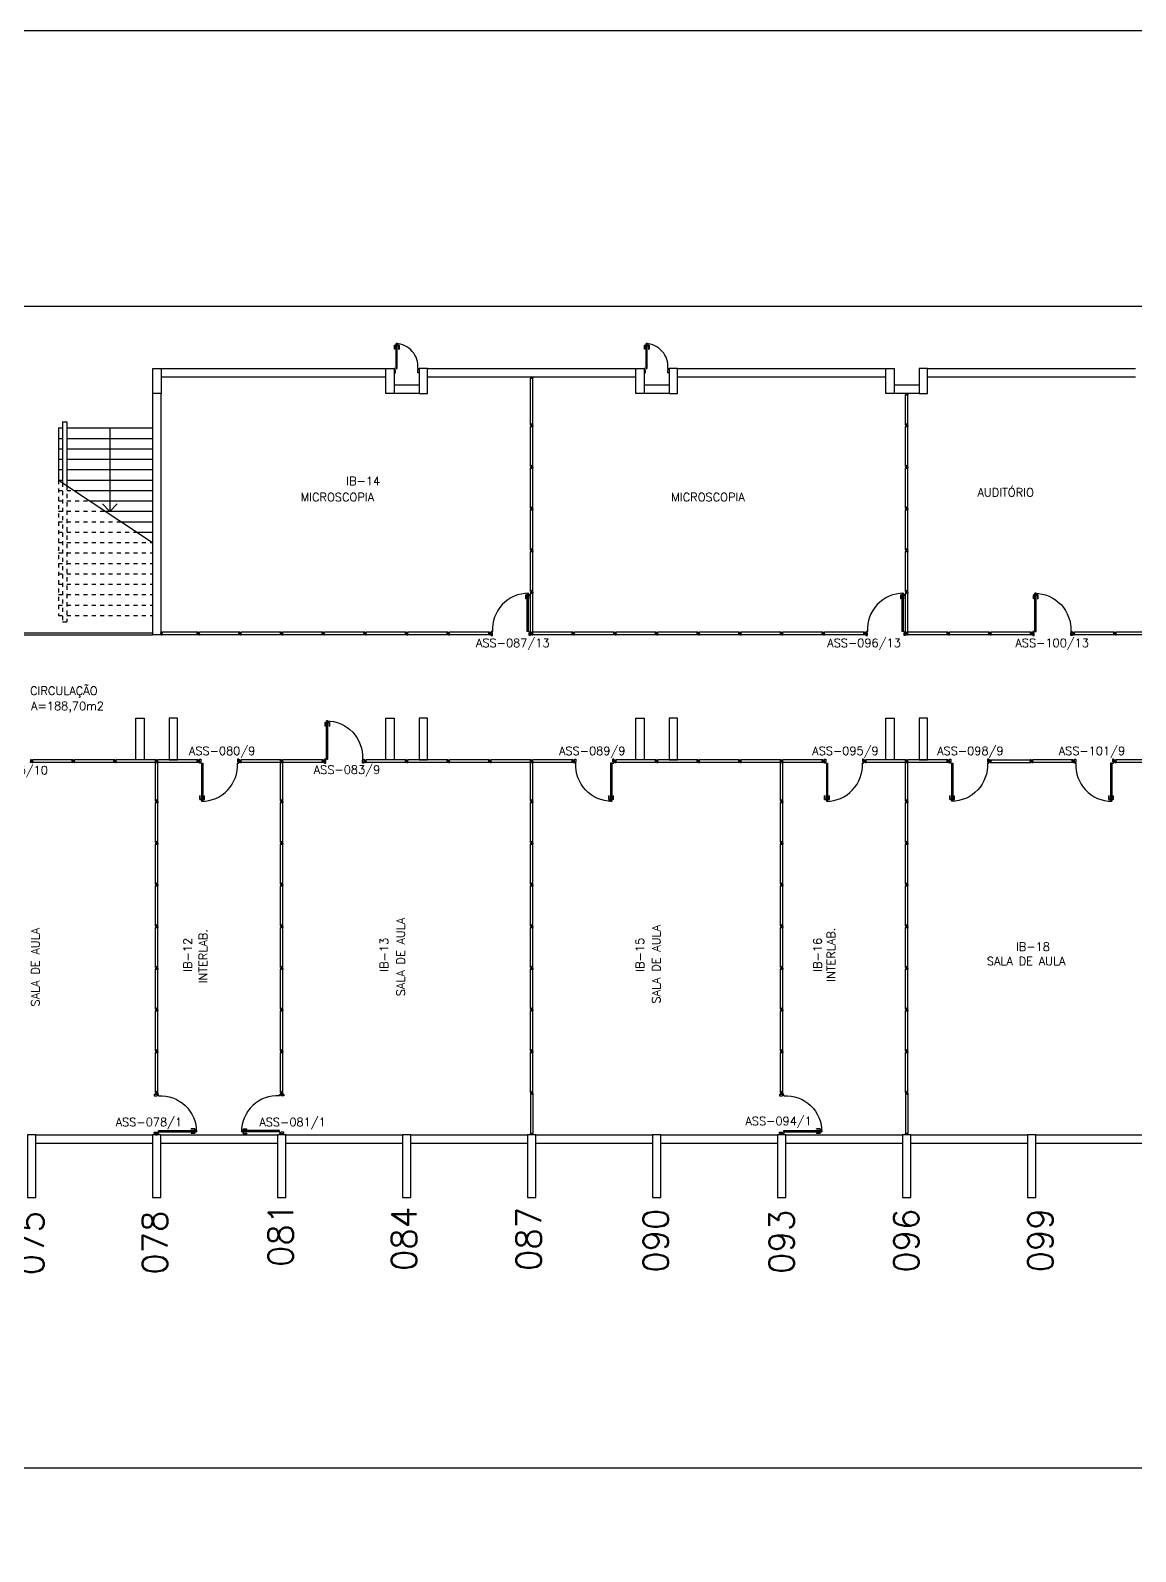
# Model space of a CAD drawing. Extents: x -248 to -11, y 347 to 447.
# Drawn here: x -159.2 to -132.67, y 351.06 to 387.57 of the extents above; entities that cross this region are included whole.
import ezdxf
from ezdxf.enums import TextEntityAlignment as Align

# ---------------------------------------------------------------- set-up
doc = ezdxf.new("R2010")
doc.units = 0
doc.header["$LTSCALE"] = 0.02
doc.header["$MEASUREMENT"] = 0
doc.header["$PDMODE"] = 99
doc.linetypes.add('HIDDEN2', pattern=[0.1875, 0.125, -0.0625])
doc.layers.get('0').update_dxf_attribs({"linetype": 'CONTINUOUS'})
doc.layers.get('DEFPOINTS').update_dxf_attribs({"linetype": 'CONTINUOUS'})
for name, color, linetype in [('ALV', 2, 'CONTINUOUS'), ('AREA', 2, 'CONTINUOUS'), ('DIV', 2, 'CONTINUOUS'), ('EQUIP', 1, 'CONTINUOUS'), ('ESC', 1, 'CONTINUOUS'), ('ESTR', 3, 'CONTINUOUS'), ('NOPILAR1', 2, 'CONTINUOUS'), ('PISO', 1, 'CONTINUOUS'), ('TEXTO', 2, 'CONTINUOUS'), ('TEXTO-CENTRO-CUSTO', 2, 'CONTINUOUS'), ('TEXTO-ENDEREÇO', 2, 'CONTINUOUS')]:
    doc.layers.add(name, color=color, linetype=linetype)
doc.styles.add('1', font='romans.shx', dxfattribs={"height": 1.1})
doc.styles.add('NOPILAR', font='simplex.shx', dxfattribs={"height": 0.6})
doc.styles.add('UNB-100', font='simplex.shx', dxfattribs={"height": 0.2})
doc.styles.add('UNB-100-1', font='simplex.shx', dxfattribs={"height": 0.2})
doc.dimstyles.new('1-600', dxfattribs={"dimtxt": 1.1, "dimasz": 2.5, "dimexe": 2, "dimexo": 4, "dimgap": 0.2, "dimtad": 1, "dimdec": 0, "dimzin": 4, "dimdsep": 46, "dimlunit": 6, "dimtxsty": '1', "dimblk1": 'NONE', "dimblk2": 'NONE', "dimsah": 1, "dimcen": 0, "dimclrd": 2, "dimclre": 2, "dimclrt": 2, "dimadec": 0, "dimazin": 0, "dimtfac": 1, "dimtdec": 0, "dimtmove": 2, "dimatfit": 3, "dimldrblk": 'NONE', "dimfxl": 1, "dimtolj": 1, "dimtzin": 0, "dimarcsym": 0})

# ---------------------------------------------------------------- blocks, each defined once
blk = doc.blocks.new('PILAR-SSS')
blk.add_lwpolyline([(0.003, -72.467), (0.003, -73.967), (0.203, -73.967), (0.203, -72.467)], close=True)
blk = doc.blocks.new('PILINT-SSS')
for points in [[(0.2, 0), (0.2, -0.6), (0, -0.6), (0, 0)], [(0.8, 0), (0.8, -0.6), (1, -0.6), (1, 0)], [(0.2, -8.39), (0.2, -9.39), (0, -9.39), (0, -8.39)], [(0.8, -8.39), (0.8, -9.39), (1, -9.39), (1, -8.39)]]:
    blk.add_lwpolyline(points, close=True)
blk = doc.blocks.new('DIVMT-SSS')
for p, q in [((-0.03, 0.008), (-0.03, 0.03)), ((-0.006, 0.03), (-0.03, 0.03)), ((-0.03, 0.008), (-0.02, 0.008)), ((-0.02, -0.008), (-0.02, 0.008)), ((-0.006, 0.02), (-0.006, 0.03)), ((0.006, 0.02), (-0.006, 0.02)), ((-0.005, 0), (0.005, 0)), ((0.005, 0), (-0.005, 0)), ((0, 0.005), (0, -0.005)), ((0, -0.005), (0, 0.005)), ((0.006, 0.03), (0.03, 0.03)), ((0.006, 0.02), (0.006, 0.03)), ((0.03, 0.008), (0.02, 0.008)), ((0.02, -0.008), (0.02, 0.008)), ((0.03, 0.008), (0.03, 0.03)), ((-0.03, -0.008), (-0.03, -0.03)), ((-0.03, -0.008), (-0.02, -0.008)), ((-0.03, -0.03), (-0.03, -0.97)), ((-0.03, -0.03), (-0.009, -0.03)), ((0.03, -0.03), (-0.03, -0.03)), ((-0.03, -0.03), (-0.006, -0.03)), ((-0.009, -0.03), (-0.027, -0.03)), ((-0.006, -0.02), (-0.006, -0.03)), ((-0.006, -0.02), (0.006, -0.02)), ((-0.006, -0.02), (-0.006, -0.03)), ((0.006, -0.02), (-0.006, -0.02)), ((0.005, -0.03), (-0.005, -0.03)), ((0.006, -0.02), (0.006, -0.03)), ((0.006, -0.02), (0.006, -0.03)), ((0.03, -0.03), (0.006, -0.03)), ((0.03, -0.008), (0.02, -0.008)), ((0.03, -0.008), (0.03, -0.03)), ((0.03, -0.03), (0.03, -0.97)), ((0.03, -0.97), (-0.03, -0.97)), ((-0.006, -0.98), (-0.006, -0.97)), ((-0.006, -0.98), (0.006, -0.98)), ((0.006, -1.001), (-0.006, -1.001)), ((0.005, -0.97), (-0.005, -0.97)), ((0, -0.994), (0, -1.007)), ((0, -1.02), (0, -1.021)), ((0.006, -0.98), (0.006, -0.97))]:
    blk.add_line(p, q)
blk = doc.blocks.new('PDV2D-SSS')
for p, q in [((-0.148, 0.925), (-0.108, 0.925)), ((-0.148, 0.925), (-0.148, 0.835)), ((-0.138, 0.835), (-0.148, 0.835)), ((-0.138, 0.915), (-0.108, 0.915)), ((-0.138, 0.915), (-0.138, 0.835)), ((-0.106, 0.965), (-0.076, 0.965)), ((-0.106, 0.05), (-0.106, 0.965)), ((-0.076, 0.05), (-0.076, 0.965)), ((-0.034, 0.925), (-0.074, 0.925)), ((-0.044, 0.915), (-0.074, 0.915)), ((-0.044, 0.915), (-0.044, 0.835)), ((-0.044, 0.835), (-0.034, 0.835)), ((-0.034, 0.925), (-0.034, 0.835)), ((-0.95, 0.05), (-0.97, 0.05)), ((-0.97, 0.05), (-0.97, 0.035)), ((-0.97, 0.035), (-0.97, -0.035)), ((-0.95, 0.02), (-0.95, 0.05)), ((-0.95, 0.02), (-0.94, 0.02)), ((-0.94, -0.05), (-0.94, 0.02)), ((-0.076, 0.05), (-0.106, 0.05)), ((-0.051, 0.02), (-0.061, 0.02)), ((-0.061, -0.05), (-0.061, 0.02)), ((-0.051, 0.05), (-0.031, 0.05)), ((-0.051, 0.02), (-0.051, 0.05)), ((-0.031, 0.05), (-0.031, -0.05)), ((-0.97, -0.035), (-0.97, -0.05)), ((-0.97, -0.05), (-0.94, -0.05)), ((-0.031, -0.05), (-0.061, -0.05))]:
    blk.add_line(p, q)
at = {"color": 1}
blk.add_arc((-0.076, 0.1), 0.865, 90, 183.3214, dxfattribs=at)
blk = doc.blocks.new('MTINI-SSS')
for p, q in [((-0.03, 0.008), (-0.03, 0.028)), ((-0.03, 0.028), (-0.008, 0.028)), ((-0.03, 0.008), (-0.02, 0.008)), ((-0.02, 0), (-0.02, 0.008)), ((-0.001, 0), (-0.02, 0)), ((-0.008, 0.019), (-0.008, 0.028)), ((0.008, 0.019), (-0.008, 0.019)), ((0.005, 0), (-0.005, 0)), ((0.02, 0), (-0.001, 0)), ((0, -0.005), (0, 0.005)), ((0.008, 0.019), (0.008, 0.028)), ((0.03, 0.028), (0.008, 0.028)), ((0.03, 0.008), (0.02, 0.008)), ((0.02, 0), (0.02, 0.008)), ((0.03, 0.008), (0.03, 0.028))]:
    blk.add_line(p, q)
blk = doc.blocks.new('PDV2E-SSS')
at = {"layer": 'DIV'}
for p, q in [((0.034, 0.925), (0.034, 0.835)), ((0.034, 0.925), (0.074, 0.925)), ((0.044, 0.835), (0.034, 0.835)), ((0.044, 0.915), (0.044, 0.835)), ((0.044, 0.915), (0.074, 0.915)), ((0.076, 0.05), (0.076, 0.965)), ((0.106, 0.965), (0.076, 0.965)), ((0.106, 0.05), (0.106, 0.965)), ((0.148, 0.925), (0.108, 0.925)), ((0.138, 0.915), (0.108, 0.915)), ((0.138, 0.915), (0.138, 0.835)), ((0.138, 0.835), (0.148, 0.835)), ((0.148, 0.925), (0.148, 0.835)), ((0.031, 0.05), (0.031, -0.05)), ((0.051, 0.05), (0.031, 0.05)), ((0.051, 0.02), (0.051, 0.05)), ((0.051, 0.02), (0.061, 0.02)), ((0.061, -0.05), (0.061, 0.02)), ((0.076, 0.05), (0.106, 0.05)), ((0.95, 0.02), (0.94, 0.02)), ((0.94, -0.05), (0.94, 0.02)), ((0.95, 0.02), (0.95, 0.05)), ((0.95, 0.05), (0.97, 0.05)), ((0.97, 0.05), (0.97, 0.035)), ((0.97, 0.035), (0.97, -0.035)), ((0.031, -0.05), (0.061, -0.05)), ((0.97, -0.05), (0.94, -0.05)), ((0.97, -0.035), (0.97, -0.05))]:
    blk.add_line(p, q, dxfattribs=at)
at = {"layer": 'DIV', "color": 1}
blk.add_arc((0.076, 0.1), 0.865, 356.6786, 90, dxfattribs=at)
blk = doc.blocks.new('DIVINI-SSS')
for p, q in [((-0.02, 0), (-0.02, -0.008)), ((-0.02, 0), (0.001, 0)), ((-0.005, 0), (0.005, 0)), ((0, 0.005), (0, -0.005)), ((0.001, 0), (0.02, 0)), ((-0.03, -0.008), (-0.02, -0.008)), ((-0.03, -0.008), (-0.03, -0.028)), ((-0.03, -0.028), (-0.008, -0.028)), ((-0.03, -0.03), (0.03, -0.03)), ((-0.03, -0.975), (-0.03, -0.03)), ((-0.009, -0.03), (-0.027, -0.03)), ((-0.008, -0.019), (0.008, -0.019)), ((-0.008, -0.019), (-0.008, -0.028)), ((-0.006, -0.021), (-0.006, -0.03)), ((0.006, -0.021), (-0.006, -0.021)), ((-0.006, -0.023), (-0.006, -0.027)), ((-0.004, -0.021), (0.004, -0.021)), ((0.006, -0.021), (0.006, -0.03)), ((0.006, -0.023), (0.006, -0.027)), ((0.008, -0.019), (0.008, -0.028)), ((0.03, -0.028), (0.008, -0.028)), ((0.009, -0.03), (0.027, -0.03)), ((0.02, 0), (0.02, -0.008)), ((0.03, -0.008), (0.02, -0.008)), ((0.03, -0.008), (0.03, -0.028)), ((0.03, -0.975), (0.03, -0.03)), ((-0.03, -0.975), (0.03, -0.975)), ((-0.009, -0.975), (-0.027, -0.975)), ((-0.006, -0.985), (-0.006, -0.975)), ((0.006, -0.985), (-0.006, -0.985)), ((0.006, -1.01), (-0.006, -1.01)), ((0, -0.985), (0, -0.988)), ((0, -1.003), (0, -1.018)), ((0.006, -0.985), (0.006, -0.975)), ((0.03, -0.975), (0.009, -0.975)), ((0.009, -0.975), (0.027, -0.975))]:
    blk.add_line(p, q)
blk = doc.blocks.new('MTT-SSS')
for p, q in [((-0.008, 0.03), (-0.03, 0.03)), ((-0.03, 0.03), (-0.03, 0.006)), ((-0.0185, 0.006), (-0.03, 0.006)), ((-0.0185, -0.006), (-0.0185, 0.006)), ((-0.008, 0.03), (-0.008, 0.02)), ((-0.008, 0.02), (0.008, 0.02)), ((-0.0051, 0), (0.0051, 0)), ((0, -0.0051), (0, 0.0051)), ((0.008, 0.03), (0.03, 0.03)), ((0.008, 0.03), (0.008, 0.02)), ((0.0205, -0.006), (0.0205, 0.006)), ((0.0205, 0.006), (0.03, 0.006)), ((0.03, 0.006), (0.03, 0.03)), ((-0.03, -0.03), (-0.03, -0.006)), ((-0.0185, -0.006), (-0.03, -0.006)), ((-0.008, -0.03), (-0.03, -0.03)), ((-0.008, -0.02), (0.008, -0.02)), ((-0.008, -0.03), (-0.008, -0.02)), ((0.008, -0.03), (0.008, -0.02)), ((0.008, -0.03), (0.03, -0.03)), ((0.0205, -0.006), (0.03, -0.006)), ((0.03, -0.006), (0.03, -0.03))]:
    blk.add_line(p, q)
blk = doc.blocks.new('DIV-SSS')
for p, q in [((-0.005, 0), (0.005, 0)), ((0, 0.005), (0, -0.005)), ((-0.03, -0.03), (-0.03, -0.97)), ((0.03, -0.03), (-0.03, -0.03)), ((-0.03, -0.03), (-0.009, -0.03)), ((-0.009, -0.03), (-0.027, -0.03)), ((-0.006, -0.02), (0.006, -0.02)), ((-0.006, -0.02), (-0.006, -0.03)), ((-0.005, -0.022), (0.005, -0.022)), ((-0.005, -0.022), (-0.005, -0.029)), ((0.005, -0.029), (-0.005, -0.029)), ((0.005, -0.03), (-0.005, -0.03)), ((0.005, -0.022), (0.005, -0.029)), ((0.006, -0.02), (0.006, -0.03)), ((0.03, -0.03), (0.03, -0.97)), ((0.03, -0.97), (-0.03, -0.97)), ((0.007, -0.999), (-0.007, -0.999)), ((-0.006, -0.98), (-0.006, -0.97)), ((-0.006, -0.98), (0.006, -0.98)), ((0.005, -0.97), (-0.005, -0.97)), ((0, -0.991), (0, -1.006)), ((0.006, -0.98), (0.006, -0.97))]:
    blk.add_line(p, q)
blk = doc.blocks.new('*D65')
at = {"color": 2, "linetype": 'ByBlock', "transparency": 16777216}
for p, q in [((-192.266, 355.563), (-192.266, 351.063)), ((-18.266, 355.563), (-18.266, 351.063)), ((-18.266, 353.063), (-192.266, 353.063))]:
    blk.add_line(p, q, dxfattribs=at)
at = {"layer": 'DEFPOINTS', "color": 0, "linetype": 'ByBlock', "transparency": 16777216}
for p in [(-192.266, 359.563), (-18.266, 359.563), (-192.266, 353.063)]:
    blk.add_point(p, dxfattribs=at)
at = {"color": 2, "linetype": 'ByBlock', "transparency": 16777216, "insert": (-105.266, 353.996), "char_height": 1.1, "attachment_point": 5, "style": '1'}
blk.add_mtext('\\A1;Biologia', dxfattribs=at)
blk = doc.blocks.new('_NONE')
at = {"color": 0, "linetype": 'ByBlock'}
blk.add_circle((0, 0), 0.25, dxfattribs=at)
blk = doc.blocks.new('MTT')
for p, q in [((-0.008, 0.03), (-0.03, 0.03)), ((-0.03, 0.03), (-0.03, 0.006)), ((-0.0185, 0.006), (-0.03, 0.006)), ((-0.0185, -0.006), (-0.0185, 0.006)), ((-0.008, 0.03), (-0.008, 0.02)), ((-0.008, 0.02), (0.008, 0.02)), ((-0.0051, 0), (0.0051, 0)), ((0, -0.0051), (0, 0.0051)), ((0.008, 0.03), (0.03, 0.03)), ((0.008, 0.03), (0.008, 0.02)), ((0.0205, -0.006), (0.0205, 0.006)), ((0.0205, 0.006), (0.03, 0.006)), ((0.03, 0.006), (0.03, 0.03)), ((-0.03, -0.03), (-0.03, -0.006)), ((-0.0185, -0.006), (-0.03, -0.006)), ((-0.008, -0.03), (-0.03, -0.03)), ((-0.008, -0.02), (0.008, -0.02)), ((-0.008, -0.03), (-0.008, -0.02)), ((0.008, -0.03), (0.008, -0.02)), ((0.008, -0.03), (0.03, -0.03)), ((0.0205, -0.006), (0.03, -0.006)), ((0.03, -0.006), (0.03, -0.03))]:
    blk.add_line(p, q)
blk = doc.blocks.new('ESCASS-SSN')
at = {"layer": 'ESC'}
for p, q in [((-0.6, -1.738), (-0.6, -3.271)), ((-0.5, -1.738), (-0.6, -1.738)), ((-0.5, -1.738), (-0.5, -3.204)), ((-2.66, -1.888), (-2.66, -4.249)), ((-0.6, -1.888), (-2.66, -1.888)), ((-0.6, -2.138), (-2.66, -2.138)), ((-0.4, -1.888), (-0.5, -1.888)), ((-0.4, -2.138), (-0.5, -2.138)), ((-0.4, -1.888), (-0.4, -3.138)), ((-0.6, -2.388), (-2.66, -2.388)), ((-0.4, -2.388), (-0.5, -2.388)), ((-0.6, -2.638), (-2.66, -2.638)), ((-0.6, -2.888), (-2.66, -2.888)), ((-0.4, -2.638), (-0.5, -2.638)), ((-0.4, -2.888), (-0.5, -2.888)), ((-0.4, -3.138), (-2.66, -4.638)), ((-0.6, -3.138), (-2.66, -3.138)), ((-0.4, -3.138), (-0.5, -3.138)), ((-0.777, -3.388), (-2.66, -3.388)), ((-1.153, -3.638), (-2.66, -3.638)), ((-1.53, -3.888), (-2.66, -3.888)), ((-1.907, -4.138), (-2.66, -4.138)), ((-2.283, -4.388), (-2.66, -4.388))]:
    blk.add_line(p, q, dxfattribs=at)
at = {"layer": 'ESC', "linetype": 'HIDDEN2'}
for p, q in [((-0.6, -3.271), (-0.6, -6.538)), ((-0.5, -3.204), (-0.5, -6.538)), ((-0.4, -3.138), (-0.4, -6.388)), ((-0.6, -3.638), (-1.153, -3.638)), ((-0.6, -3.388), (-0.777, -3.388)), ((-0.4, -3.388), (-0.5, -3.388)), ((-0.4, -3.638), (-0.5, -3.638)), ((-0.6, -3.888), (-1.53, -3.888)), ((-0.4, -3.888), (-0.5, -3.888)), ((-2.66, -4.268), (-2.66, -6.388)), ((-0.6, -4.138), (-1.907, -4.138)), ((-0.4, -4.138), (-0.5, -4.138)), ((-0.6, -4.638), (-2.66, -4.638)), ((-0.6, -4.388), (-2.283, -4.388)), ((-0.4, -4.388), (-0.5, -4.388)), ((-0.4, -4.638), (-0.5, -4.638)), ((-0.6, -4.888), (-2.66, -4.888)), ((-0.4, -4.888), (-0.5, -4.888)), ((-0.6, -5.138), (-2.66, -5.138)), ((-0.6, -5.388), (-2.66, -5.388)), ((-0.4, -5.138), (-0.5, -5.138)), ((-0.4, -5.388), (-0.5, -5.388)), ((-0.6, -5.638), (-2.66, -5.638)), ((-0.4, -5.638), (-0.5, -5.638)), ((-0.6, -5.888), (-2.66, -5.888)), ((-0.6, -6.138), (-2.66, -6.138)), ((-0.4, -5.888), (-0.5, -5.888)), ((-0.4, -6.138), (-0.5, -6.138)), ((-0.6, -6.388), (-2.66, -6.388)), ((-0.5, -6.538), (-0.6, -6.538)), ((-0.4, -6.388), (-0.5, -6.388))]:
    blk.add_line(p, q, dxfattribs=at)
blk = doc.blocks.new('ESCASSN-SSN')
at = {"layer": 'ALV', "xscale": -1}
blk.add_blockref('ESCASS-SSN', (0, 0), dxfattribs=at)

msp = doc.modelspace()

# ---------------------------------------------------------------- linework, layer by layer
at = {"layer": 'ALV'}
for p, q in [((-156.066, 379.453), (-150.675, 379.453)), ((-149.666, 379.453), (-144.675, 379.453)), ((-143.666, 379.453), (-138.675, 379.453)), ((-137.666, 379.453), (-132.675, 379.453)), ((-156.066, 379.253), (-150.675, 379.253)), ((-149.866, 379.053), (-150.466, 379.053)), ((-149.666, 379.253), (-144.675, 379.253)), ((-143.866, 379.053), (-144.466, 379.053)), ((-143.666, 379.253), (-138.675, 379.253)), ((-137.866, 379.053), (-138.466, 379.053)), ((-137.666, 379.253), (-132.675, 379.253)), ((-156.263, 378.851), (-156.263, 373.063)), ((-156.066, 378.851), (-156.066, 373.063)), ((-149.866, 378.853), (-150.466, 378.853)), ((-143.866, 378.853), (-144.466, 378.853)), ((-137.866, 378.853), (-138.466, 378.853)), ((-156.066, 373.063), (-156.263, 373.063)), ((-159.066, 361.063), (-156.266, 361.063)), ((-156.066, 361.063), (-153.266, 361.063)), ((-153.066, 361.063), (-150.266, 361.063)), ((-150.066, 361.063), (-147.266, 361.063)), ((-147.066, 361.063), (-144.266, 361.063)), ((-144.066, 361.063), (-141.266, 361.063)), ((-141.066, 361.063), (-138.266, 361.063)), ((-138.066, 361.063), (-135.266, 361.063)), ((-135.066, 361.063), (-132.266, 361.063)), ((-159.066, 360.863), (-156.266, 360.863)), ((-156.066, 360.863), (-153.266, 360.863)), ((-153.066, 360.863), (-150.266, 360.863)), ((-150.066, 360.863), (-147.266, 360.863)), ((-147.066, 360.863), (-144.266, 360.863)), ((-144.066, 360.863), (-141.266, 360.863)), ((-141.066, 360.863), (-138.266, 360.863)), ((-138.066, 360.863), (-135.266, 360.863)), ((-135.066, 360.863), (-132.266, 360.863))]:
    msp.add_line(p, q, dxfattribs=at)
at = {"layer": 'DIV'}
for p, q in [((-147.196, 378.123), (-147.196, 379.221)), ((-147.196, 379.221), (-147.136, 379.221)), ((-147.173, 379.252), (-147.16, 379.252)), ((-147.172, 379.231), (-147.172, 379.221)), ((-147.16, 379.231), (-147.172, 379.231)), ((-147.171, 379.221), (-147.161, 379.221)), ((-147.166, 379.271), (-147.166, 379.272)), ((-147.166, 379.245), (-147.166, 379.259)), ((-147.16, 379.231), (-147.16, 379.221)), ((-147.136, 378.123), (-147.136, 379.221)), ((-138.196, 378.123), (-138.196, 378.823)), ((-138.196, 378.823), (-138.136, 378.823)), ((-138.173, 378.853), (-138.16, 378.853)), ((-138.172, 378.832), (-138.172, 378.823)), ((-138.16, 378.832), (-138.172, 378.832)), ((-138.171, 378.823), (-138.161, 378.823)), ((-138.166, 378.872), (-138.166, 378.874)), ((-138.166, 378.846), (-138.166, 378.86)), ((-138.16, 378.832), (-138.16, 378.823)), ((-138.136, 378.123), (-138.136, 378.823)), ((-147.196, 378.123), (-147.172, 378.123)), ((-147.196, 378.101), (-147.196, 378.123)), ((-147.196, 378.123), (-147.136, 378.123)), ((-147.196, 378.101), (-147.186, 378.101)), ((-147.196, 378.085), (-147.186, 378.085)), ((-147.196, 378.085), (-147.196, 378.063)), ((-147.172, 378.063), (-147.196, 378.063)), ((-147.186, 378.101), (-147.186, 378.085)), ((-147.172, 378.114), (-147.172, 378.123)), ((-147.172, 378.114), (-147.172, 378.123)), ((-147.172, 378.114), (-147.16, 378.114)), ((-147.16, 378.114), (-147.172, 378.114)), ((-147.172, 378.093), (-147.161, 378.093)), ((-147.161, 378.093), (-147.172, 378.093)), ((-147.172, 378.073), (-147.16, 378.073)), ((-147.172, 378.073), (-147.172, 378.063)), ((-147.171, 378.123), (-147.161, 378.123)), ((-147.166, 378.098), (-147.166, 378.088)), ((-147.166, 378.088), (-147.166, 378.098)), ((-147.16, 378.114), (-147.16, 378.123)), ((-147.136, 378.123), (-147.16, 378.123)), ((-147.16, 378.114), (-147.16, 378.123)), ((-147.16, 378.073), (-147.16, 378.063)), ((-147.16, 378.063), (-147.136, 378.063)), ((-147.157, 378.123), (-147.139, 378.123)), ((-147.136, 378.123), (-147.157, 378.123)), ((-147.136, 378.101), (-147.146, 378.101)), ((-147.146, 378.101), (-147.146, 378.085)), ((-147.136, 378.085), (-147.146, 378.085)), ((-147.136, 378.101), (-147.136, 378.123)), ((-147.136, 378.085), (-147.136, 378.063)), ((-138.196, 378.123), (-138.172, 378.123)), ((-138.196, 378.101), (-138.196, 378.123)), ((-138.196, 378.123), (-138.136, 378.123)), ((-138.196, 378.101), (-138.186, 378.101)), ((-138.196, 378.085), (-138.186, 378.085)), ((-138.196, 378.085), (-138.196, 378.063)), ((-138.172, 378.063), (-138.196, 378.063)), ((-138.186, 378.101), (-138.186, 378.085)), ((-138.172, 378.114), (-138.172, 378.123)), ((-138.172, 378.114), (-138.172, 378.123)), ((-138.172, 378.114), (-138.16, 378.114)), ((-138.16, 378.114), (-138.172, 378.114)), ((-138.172, 378.093), (-138.161, 378.093)), ((-138.161, 378.093), (-138.172, 378.093)), ((-138.172, 378.073), (-138.16, 378.073)), ((-138.172, 378.073), (-138.172, 378.063)), ((-138.171, 378.123), (-138.161, 378.123)), ((-138.166, 378.098), (-138.166, 378.088)), ((-138.166, 378.088), (-138.166, 378.098)), ((-138.16, 378.114), (-138.16, 378.123)), ((-138.136, 378.123), (-138.16, 378.123)), ((-138.16, 378.114), (-138.16, 378.123)), ((-138.16, 378.073), (-138.16, 378.063)), ((-138.16, 378.063), (-138.136, 378.063)), ((-138.157, 378.123), (-138.139, 378.123)), ((-138.136, 378.123), (-138.157, 378.123)), ((-138.136, 378.101), (-138.146, 378.101)), ((-138.146, 378.101), (-138.146, 378.085)), ((-138.136, 378.085), (-138.146, 378.085)), ((-138.136, 378.101), (-138.136, 378.123)), ((-138.136, 378.085), (-138.136, 378.063)), ((-159.718, 373.113), (-156.263, 373.113)), ((-156.085, 373.094), (-156.086, 373.094)), ((-156.059, 373.094), (-156.073, 373.094)), ((-156.066, 373.088), (-156.066, 373.1)), ((-156.045, 373.1), (-156.035, 373.1)), ((-156.045, 373.1), (-156.045, 373.088)), ((-156.045, 373.088), (-156.035, 373.088)), ((-155.196, 373.124), (-156.035, 373.124)), ((-156.035, 373.064), (-156.035, 373.124)), ((-156.035, 373.089), (-156.035, 373.099)), ((-155.196, 373.124), (-155.196, 373.1)), ((-155.174, 373.124), (-155.196, 373.124)), ((-155.196, 373.064), (-155.196, 373.124)), ((-155.196, 373.124), (-155.196, 373.103)), ((-155.196, 373.103), (-155.196, 373.121)), ((-155.187, 373.1), (-155.196, 373.1)), ((-155.187, 373.1), (-155.196, 373.1)), ((-155.196, 373.089), (-155.196, 373.099)), ((-155.187, 373.088), (-155.196, 373.088)), ((-155.196, 373.064), (-155.196, 373.088)), ((-155.187, 373.088), (-155.196, 373.088)), ((-155.187, 373.088), (-155.187, 373.1)), ((-155.187, 373.1), (-155.187, 373.088)), ((-155.174, 373.124), (-155.174, 373.114)), ((-155.174, 373.114), (-155.158, 373.114)), ((-155.172, 373.094), (-155.161, 373.094)), ((-155.161, 373.094), (-155.172, 373.094)), ((-155.166, 373.089), (-155.166, 373.099)), ((-155.166, 373.099), (-155.166, 373.089)), ((-155.158, 373.124), (-155.158, 373.114)), ((-155.158, 373.124), (-155.136, 373.124)), ((-155.146, 373.088), (-155.146, 373.1)), ((-155.146, 373.1), (-155.136, 373.1)), ((-155.146, 373.088), (-155.136, 373.088)), ((-155.136, 373.1), (-155.136, 373.124)), ((-155.136, 373.088), (-155.136, 373.064)), ((-137.196, 373.124), (-137.196, 373.1)), ((-137.174, 373.124), (-137.196, 373.124)), ((-137.196, 373.064), (-137.196, 373.124)), ((-137.196, 373.124), (-137.196, 373.103)), ((-137.196, 373.103), (-137.196, 373.121)), ((-137.187, 373.1), (-137.196, 373.1)), ((-137.187, 373.1), (-137.196, 373.1)), ((-137.196, 373.089), (-137.196, 373.099)), ((-137.187, 373.088), (-137.196, 373.088)), ((-137.196, 373.064), (-137.196, 373.088)), ((-137.187, 373.088), (-137.196, 373.088)), ((-137.187, 373.088), (-137.187, 373.1)), ((-137.187, 373.1), (-137.187, 373.088)), ((-137.174, 373.124), (-137.174, 373.114)), ((-137.174, 373.114), (-137.158, 373.114)), ((-137.172, 373.094), (-137.161, 373.094)), ((-137.161, 373.094), (-137.172, 373.094)), ((-137.166, 373.089), (-137.166, 373.099)), ((-137.166, 373.099), (-137.166, 373.089)), ((-137.158, 373.124), (-137.158, 373.114)), ((-137.158, 373.124), (-137.136, 373.124)), ((-137.146, 373.088), (-137.146, 373.1)), ((-137.146, 373.1), (-137.136, 373.1)), ((-137.146, 373.088), (-137.136, 373.088)), ((-137.136, 373.1), (-137.136, 373.124)), ((-137.136, 373.088), (-137.136, 373.064)), ((-134.196, 373.124), (-134.196, 373.1)), ((-134.174, 373.124), (-134.196, 373.124)), ((-134.196, 373.064), (-134.196, 373.124)), ((-134.196, 373.124), (-134.196, 373.103)), ((-134.196, 373.103), (-134.196, 373.121)), ((-134.187, 373.1), (-134.196, 373.1)), ((-134.187, 373.1), (-134.196, 373.1)), ((-134.196, 373.089), (-134.196, 373.099)), ((-134.187, 373.088), (-134.196, 373.088)), ((-134.196, 373.064), (-134.196, 373.088)), ((-134.187, 373.088), (-134.196, 373.088)), ((-134.187, 373.088), (-134.187, 373.1)), ((-134.187, 373.1), (-134.187, 373.088)), ((-134.174, 373.124), (-134.174, 373.114)), ((-134.174, 373.114), (-134.158, 373.114)), ((-134.172, 373.094), (-134.161, 373.094)), ((-134.161, 373.094), (-134.172, 373.094)), ((-134.166, 373.089), (-134.166, 373.099)), ((-134.166, 373.099), (-134.166, 373.089)), ((-134.158, 373.124), (-134.136, 373.124)), ((-134.158, 373.124), (-134.158, 373.114)), ((-134.146, 373.1), (-134.136, 373.1)), ((-134.146, 373.088), (-134.146, 373.1)), ((-134.146, 373.088), (-134.136, 373.088)), ((-134.136, 373.1), (-134.136, 373.124)), ((-134.136, 373.088), (-134.136, 373.064)), ((-159.718, 373.063), (-156.263, 373.063)), ((-155.196, 373.064), (-156.035, 373.064)), ((-155.174, 373.064), (-155.196, 373.064)), ((-155.174, 373.074), (-155.158, 373.074)), ((-155.174, 373.064), (-155.174, 373.074)), ((-155.158, 373.064), (-155.158, 373.074)), ((-155.158, 373.064), (-155.136, 373.064)), ((-137.174, 373.064), (-137.196, 373.064)), ((-137.174, 373.074), (-137.158, 373.074)), ((-137.174, 373.064), (-137.174, 373.074)), ((-137.158, 373.064), (-137.158, 373.074)), ((-137.158, 373.064), (-137.136, 373.064)), ((-134.174, 373.064), (-134.196, 373.064)), ((-134.174, 373.074), (-134.158, 373.074)), ((-134.174, 373.064), (-134.174, 373.074)), ((-134.158, 373.064), (-134.158, 373.074)), ((-134.158, 373.064), (-134.136, 373.064)), ((-156.196, 369.103), (-156.196, 370.002)), ((-156.196, 370.002), (-156.136, 370.002)), ((-156.173, 370.033), (-156.16, 370.033)), ((-156.16, 370.012), (-156.172, 370.012)), ((-156.172, 370.012), (-156.172, 370.002)), ((-156.171, 370.002), (-156.161, 370.002)), ((-156.166, 370.052), (-156.166, 370.053)), ((-156.166, 370.026), (-156.166, 370.039)), ((-156.16, 370.012), (-156.16, 370.002)), ((-156.136, 369.103), (-156.136, 370.002)), ((-153.196, 369.103), (-153.196, 370.002)), ((-153.196, 370.002), (-153.136, 370.002)), ((-153.173, 370.033), (-153.16, 370.033)), ((-153.16, 370.012), (-153.172, 370.012)), ((-153.172, 370.012), (-153.172, 370.002)), ((-153.171, 370.002), (-153.161, 370.002)), ((-153.166, 370.052), (-153.166, 370.053)), ((-153.166, 370.026), (-153.166, 370.039)), ((-153.16, 370.012), (-153.16, 370.002)), ((-153.136, 369.103), (-153.136, 370.002)), ((-147.196, 369.103), (-147.196, 370.002)), ((-147.196, 370.002), (-147.136, 370.002)), ((-147.173, 370.033), (-147.16, 370.033)), ((-147.16, 370.012), (-147.172, 370.012)), ((-147.172, 370.012), (-147.172, 370.002)), ((-147.171, 370.002), (-147.161, 370.002)), ((-147.166, 370.052), (-147.166, 370.053)), ((-147.166, 370.026), (-147.166, 370.039)), ((-147.16, 370.012), (-147.16, 370.002)), ((-147.136, 369.103), (-147.136, 370.002)), ((-141.196, 369.103), (-141.196, 370.002)), ((-141.196, 370.002), (-141.136, 370.002)), ((-141.173, 370.033), (-141.16, 370.033)), ((-141.16, 370.012), (-141.172, 370.012)), ((-141.172, 370.012), (-141.172, 370.002)), ((-141.171, 370.002), (-141.161, 370.002)), ((-141.166, 370.052), (-141.166, 370.053)), ((-141.166, 370.026), (-141.166, 370.039)), ((-141.16, 370.012), (-141.16, 370.002)), ((-141.136, 369.103), (-141.136, 370.002)), ((-138.196, 369.103), (-138.196, 370.002)), ((-138.196, 370.002), (-138.136, 370.002)), ((-138.173, 370.033), (-138.16, 370.033)), ((-138.16, 370.012), (-138.172, 370.012)), ((-138.172, 370.012), (-138.172, 370.002)), ((-138.171, 370.002), (-138.161, 370.002)), ((-138.166, 370.052), (-138.166, 370.053)), ((-138.166, 370.026), (-138.166, 370.039)), ((-138.16, 370.012), (-138.16, 370.002)), ((-138.136, 369.103), (-138.136, 370.002)), ((-133.196, 370.063), (-133.196, 370.039)), ((-133.174, 370.063), (-133.196, 370.063)), ((-133.196, 370.063), (-133.196, 370.042)), ((-133.196, 370.042), (-133.196, 370.06)), ((-133.187, 370.039), (-133.196, 370.039)), ((-133.187, 370.039), (-133.196, 370.039)), ((-133.187, 370.027), (-133.196, 370.027)), ((-133.196, 370.003), (-133.196, 370.027)), ((-133.187, 370.027), (-133.196, 370.027)), ((-133.174, 370.003), (-133.196, 370.003)), ((-133.187, 370.027), (-133.187, 370.039)), ((-133.187, 370.039), (-133.187, 370.027)), ((-133.174, 370.063), (-133.174, 370.053)), ((-133.174, 370.053), (-133.158, 370.053)), ((-133.174, 370.013), (-133.158, 370.013)), ((-133.174, 370.003), (-133.174, 370.013)), ((-133.172, 370.033), (-133.161, 370.033)), ((-133.161, 370.033), (-133.172, 370.033)), ((-133.166, 370.028), (-133.166, 370.038)), ((-133.166, 370.038), (-133.166, 370.028)), ((-133.158, 370.063), (-133.158, 370.053)), ((-133.158, 370.063), (-133.136, 370.063)), ((-133.158, 370.003), (-133.158, 370.013)), ((-133.158, 370.003), (-133.136, 370.003)), ((-133.146, 370.027), (-133.146, 370.039)), ((-133.146, 370.039), (-133.136, 370.039)), ((-133.146, 370.027), (-133.136, 370.027)), ((-133.136, 370.039), (-133.136, 370.063)), ((-133.136, 370.027), (-133.136, 370.003)), ((-156.196, 369.103), (-156.172, 369.103)), ((-156.196, 369.081), (-156.196, 369.103)), ((-156.196, 369.103), (-156.136, 369.103)), ((-156.196, 369.081), (-156.186, 369.081)), ((-156.196, 369.065), (-156.186, 369.065)), ((-156.196, 369.065), (-156.196, 369.043)), ((-156.186, 369.081), (-156.186, 369.065)), ((-156.172, 369.093), (-156.172, 369.103)), ((-156.172, 369.093), (-156.172, 369.103)), ((-156.172, 369.093), (-156.16, 369.093)), ((-156.16, 369.093), (-156.172, 369.093)), ((-156.172, 369.073), (-156.161, 369.073)), ((-156.161, 369.073), (-156.172, 369.073)), ((-156.171, 369.103), (-156.161, 369.103)), ((-156.166, 369.078), (-156.166, 369.068)), ((-156.166, 369.068), (-156.166, 369.078)), ((-156.16, 369.093), (-156.16, 369.103)), ((-156.136, 369.103), (-156.16, 369.103)), ((-156.16, 369.093), (-156.16, 369.103)), ((-156.157, 369.103), (-156.139, 369.103)), ((-156.136, 369.103), (-156.157, 369.103)), ((-156.136, 369.081), (-156.146, 369.081)), ((-156.146, 369.081), (-156.146, 369.065)), ((-156.136, 369.065), (-156.146, 369.065)), ((-156.136, 369.081), (-156.136, 369.103)), ((-156.136, 369.065), (-156.136, 369.043)), ((-153.196, 369.103), (-153.172, 369.103)), ((-153.196, 369.081), (-153.196, 369.103)), ((-153.196, 369.103), (-153.136, 369.103)), ((-153.196, 369.081), (-153.186, 369.081)), ((-153.196, 369.065), (-153.186, 369.065)), ((-153.196, 369.065), (-153.196, 369.043)), ((-153.186, 369.081), (-153.186, 369.065)), ((-153.172, 369.093), (-153.172, 369.103)), ((-153.172, 369.093), (-153.172, 369.103)), ((-153.172, 369.093), (-153.16, 369.093)), ((-153.16, 369.093), (-153.172, 369.093)), ((-153.172, 369.073), (-153.161, 369.073)), ((-153.161, 369.073), (-153.172, 369.073)), ((-153.171, 369.103), (-153.161, 369.103)), ((-153.166, 369.078), (-153.166, 369.068)), ((-153.166, 369.068), (-153.166, 369.078)), ((-153.16, 369.093), (-153.16, 369.103)), ((-153.136, 369.103), (-153.16, 369.103)), ((-153.16, 369.093), (-153.16, 369.103)), ((-153.157, 369.103), (-153.139, 369.103)), ((-153.136, 369.103), (-153.157, 369.103)), ((-153.136, 369.081), (-153.146, 369.081)), ((-153.146, 369.081), (-153.146, 369.065)), ((-153.136, 369.065), (-153.146, 369.065)), ((-153.136, 369.081), (-153.136, 369.103)), ((-153.136, 369.065), (-153.136, 369.043)), ((-147.196, 369.103), (-147.172, 369.103)), ((-147.196, 369.081), (-147.196, 369.103)), ((-147.196, 369.103), (-147.136, 369.103)), ((-147.196, 369.081), (-147.186, 369.081)), ((-147.196, 369.065), (-147.186, 369.065)), ((-147.196, 369.065), (-147.196, 369.043)), ((-147.186, 369.081), (-147.186, 369.065)), ((-147.172, 369.093), (-147.172, 369.103)), ((-147.172, 369.093), (-147.172, 369.103)), ((-147.172, 369.093), (-147.16, 369.093)), ((-147.16, 369.093), (-147.172, 369.093)), ((-147.172, 369.073), (-147.161, 369.073)), ((-147.161, 369.073), (-147.172, 369.073)), ((-147.171, 369.103), (-147.161, 369.103)), ((-147.166, 369.078), (-147.166, 369.068)), ((-147.166, 369.068), (-147.166, 369.078)), ((-147.16, 369.093), (-147.16, 369.103)), ((-147.136, 369.103), (-147.16, 369.103)), ((-147.16, 369.093), (-147.16, 369.103)), ((-147.157, 369.103), (-147.139, 369.103)), ((-147.136, 369.103), (-147.157, 369.103)), ((-147.136, 369.081), (-147.146, 369.081)), ((-147.146, 369.081), (-147.146, 369.065)), ((-147.136, 369.065), (-147.146, 369.065)), ((-147.136, 369.081), (-147.136, 369.103)), ((-147.136, 369.065), (-147.136, 369.043)), ((-141.196, 369.103), (-141.172, 369.103)), ((-141.196, 369.081), (-141.196, 369.103)), ((-141.196, 369.103), (-141.136, 369.103)), ((-141.196, 369.081), (-141.186, 369.081)), ((-141.196, 369.065), (-141.186, 369.065)), ((-141.196, 369.065), (-141.196, 369.043)), ((-141.186, 369.081), (-141.186, 369.065)), ((-141.172, 369.093), (-141.172, 369.103)), ((-141.172, 369.093), (-141.172, 369.103)), ((-141.172, 369.093), (-141.16, 369.093)), ((-141.16, 369.093), (-141.172, 369.093)), ((-141.172, 369.073), (-141.161, 369.073)), ((-141.161, 369.073), (-141.172, 369.073)), ((-141.171, 369.103), (-141.161, 369.103)), ((-141.166, 369.078), (-141.166, 369.068)), ((-141.166, 369.068), (-141.166, 369.078)), ((-141.16, 369.093), (-141.16, 369.103)), ((-141.136, 369.103), (-141.16, 369.103)), ((-141.16, 369.093), (-141.16, 369.103)), ((-141.157, 369.103), (-141.139, 369.103)), ((-141.136, 369.103), (-141.157, 369.103)), ((-141.136, 369.081), (-141.146, 369.081)), ((-141.146, 369.081), (-141.146, 369.065)), ((-141.136, 369.065), (-141.146, 369.065)), ((-141.136, 369.081), (-141.136, 369.103)), ((-141.136, 369.065), (-141.136, 369.043)), ((-138.196, 369.103), (-138.172, 369.103)), ((-138.196, 369.081), (-138.196, 369.103)), ((-138.196, 369.103), (-138.136, 369.103)), ((-138.196, 369.081), (-138.186, 369.081)), ((-138.196, 369.065), (-138.186, 369.065)), ((-138.196, 369.065), (-138.196, 369.043)), ((-138.186, 369.081), (-138.186, 369.065)), ((-138.172, 369.093), (-138.172, 369.103)), ((-138.172, 369.093), (-138.172, 369.103)), ((-138.172, 369.093), (-138.16, 369.093)), ((-138.16, 369.093), (-138.172, 369.093)), ((-138.172, 369.073), (-138.161, 369.073)), ((-138.161, 369.073), (-138.172, 369.073)), ((-138.171, 369.103), (-138.161, 369.103)), ((-138.166, 369.078), (-138.166, 369.068)), ((-138.166, 369.068), (-138.166, 369.078)), ((-138.16, 369.093), (-138.16, 369.103)), ((-138.136, 369.103), (-138.16, 369.103)), ((-138.16, 369.093), (-138.16, 369.103)), ((-138.157, 369.103), (-138.139, 369.103)), ((-138.136, 369.103), (-138.157, 369.103)), ((-138.136, 369.081), (-138.146, 369.081)), ((-138.146, 369.081), (-138.146, 369.065)), ((-138.136, 369.065), (-138.146, 369.065)), ((-138.136, 369.081), (-138.136, 369.103)), ((-138.136, 369.065), (-138.136, 369.043)), ((-156.172, 369.043), (-156.196, 369.043)), ((-156.172, 369.052), (-156.16, 369.052)), ((-156.172, 369.052), (-156.172, 369.043)), ((-156.16, 369.052), (-156.16, 369.043)), ((-156.16, 369.043), (-156.136, 369.043)), ((-153.172, 369.043), (-153.196, 369.043)), ((-153.172, 369.052), (-153.16, 369.052)), ((-153.172, 369.052), (-153.172, 369.043)), ((-153.16, 369.052), (-153.16, 369.043)), ((-153.16, 369.043), (-153.136, 369.043)), ((-147.172, 369.043), (-147.196, 369.043)), ((-147.172, 369.052), (-147.16, 369.052)), ((-147.172, 369.052), (-147.172, 369.043)), ((-147.16, 369.052), (-147.16, 369.043)), ((-147.16, 369.043), (-147.136, 369.043)), ((-141.172, 369.043), (-141.196, 369.043)), ((-141.172, 369.052), (-141.16, 369.052)), ((-141.172, 369.052), (-141.172, 369.043)), ((-141.16, 369.052), (-141.16, 369.043)), ((-141.16, 369.043), (-141.136, 369.043)), ((-138.172, 369.043), (-138.196, 369.043)), ((-138.172, 369.052), (-138.16, 369.052)), ((-138.172, 369.052), (-138.172, 369.043)), ((-138.16, 369.052), (-138.16, 369.043)), ((-138.16, 369.043), (-138.136, 369.043))]:
    msp.add_line(p, q, dxfattribs=at)
at = {"layer": 'EQUIP', "color": 2}
for p, q in [((-150.464, 380.012), (-150.464, 379.922)), ((-150.464, 380.012), (-150.424, 380.012)), ((-150.421, 379.453), (-150.421, 380.052)), ((-150.391, 380.052), (-150.421, 380.052)), ((-150.391, 379.453), (-150.391, 380.052)), ((-150.349, 380.012), (-150.389, 380.012)), ((-150.349, 380.012), (-150.349, 379.922)), ((-144.464, 380.012), (-144.424, 380.012)), ((-144.464, 380.012), (-144.464, 379.922)), ((-144.421, 379.453), (-144.421, 380.052)), ((-144.391, 380.052), (-144.421, 380.052)), ((-144.391, 379.453), (-144.391, 380.052)), ((-144.349, 380.012), (-144.389, 380.012)), ((-144.349, 380.012), (-144.349, 379.922)), ((-150.454, 379.922), (-150.463, 379.922)), ((-150.454, 380.002), (-150.454, 379.922)), ((-150.454, 380.002), (-150.424, 380.002)), ((-150.359, 380.002), (-150.389, 380.002)), ((-150.359, 380.002), (-150.359, 379.922)), ((-150.359, 379.922), (-150.349, 379.922)), ((-144.454, 379.922), (-144.463, 379.922)), ((-144.454, 380.002), (-144.424, 380.002)), ((-144.454, 380.002), (-144.454, 379.922)), ((-144.359, 380.002), (-144.389, 380.002)), ((-144.359, 380.002), (-144.359, 379.922)), ((-144.359, 379.922), (-144.349, 379.922)), ((-150.466, 379.453), (-150.466, 379.353)), ((-150.446, 379.453), (-150.466, 379.453)), ((-150.466, 379.353), (-150.436, 379.353)), ((-150.446, 379.423), (-150.446, 379.453)), ((-150.446, 379.423), (-150.436, 379.423)), ((-150.436, 379.353), (-150.436, 379.423)), ((-150.421, 379.453), (-150.391, 379.453)), ((-149.887, 379.423), (-149.896, 379.423)), ((-149.896, 379.353), (-149.896, 379.423)), ((-149.866, 379.353), (-149.896, 379.353)), ((-149.887, 379.423), (-149.887, 379.453)), ((-149.887, 379.453), (-149.866, 379.453)), ((-149.866, 379.453), (-149.866, 379.438)), ((-149.866, 379.438), (-149.866, 379.368)), ((-149.866, 379.368), (-149.866, 379.353)), ((-144.446, 379.453), (-144.466, 379.453)), ((-144.466, 379.453), (-144.466, 379.353)), ((-144.466, 379.353), (-144.436, 379.353)), ((-144.446, 379.423), (-144.446, 379.453)), ((-144.446, 379.423), (-144.436, 379.423)), ((-144.436, 379.353), (-144.436, 379.423)), ((-144.421, 379.453), (-144.391, 379.453)), ((-143.896, 379.353), (-143.896, 379.423)), ((-143.887, 379.423), (-143.896, 379.423)), ((-143.866, 379.353), (-143.896, 379.353)), ((-143.887, 379.453), (-143.866, 379.453)), ((-143.887, 379.423), (-143.887, 379.453)), ((-143.866, 379.453), (-143.866, 379.438)), ((-143.866, 379.438), (-143.866, 379.368)), ((-143.866, 379.368), (-143.866, 379.353))]:
    msp.add_line(p, q, dxfattribs=at)
for centre in [(-150.447, 379.501), (-144.447, 379.501)]:
    msp.add_arc(centre, 0.553, 355.0101, 87.294, dxfattribs=at)
at = {"layer": 'ESC'}
for p, q in [((-157.293, 378.026), (-157.293, 376.026)), ((-157.293, 376.026), (-157.47, 376.203)), ((-157.293, 376.026), (-157.116, 376.203))]:
    msp.add_line(p, q, dxfattribs=at)
at = {"layer": 'ESTR'}
for points in [[(-156.062, 379.455), (-156.062, 378.855), (-156.262, 378.855), (-156.262, 379.455)], [(-156.466, 371.063), (-156.466, 370.063), (-156.666, 370.063), (-156.666, 371.063)], [(-155.866, 371.063), (-155.866, 370.063), (-155.666, 370.063), (-155.666, 371.063)]]:
    msp.add_lwpolyline(points, close=True, dxfattribs=at)
at = {"layer": 'PISO'}
for p, q in [((-240.266, 387.567), (-12.049, 387.567)), ((-240.266, 380.953), (-12.049, 380.953))]:
    msp.add_line(p, q, dxfattribs=at)

# ---------------------------------------------------------------- block references
at = {"layer": 'ALV'}
msp.add_blockref('ESCASSN-SSN', (-158.923, 379.915), dxfattribs=at)
at = {"layer": 'DIV'}
for name, p, rotation in [('MTINI-SSS', (-147.166, 379.253), 179.9999999764969), ('MTINI-SSS', (-138.166, 378.853), 179.9999999764969), ('DIVMT-SSS', (-147.166, 377.093), 179.9999999764969), ('DIVMT-SSS', (-138.166, 377.093), 179.9999999764969), ('DIVMT-SSS', (-147.166, 376.093), 179.9999999764969), ('DIVMT-SSS', (-138.166, 376.093), 179.9999999764969), ('DIVMT-SSS', (-147.166, 375.093), 179.9999999764969), ('DIVMT-SSS', (-138.166, 375.093), 179.9999999764969), ('DIVMT-SSS', (-147.166, 374.093), 179.9999999764969), ('DIVMT-SSS', (-138.166, 374.093), 179.9999999764969), ('DIV-SSS', (-147.166, 373.094), 179.9999999764969), ('PDV2D-SSS', (-138.167, 373.094), 359.9999999764968), ('DIV-SSS', (-138.166, 373.094), 179.9999999764969), ('MTINI-SSS', (-156.066, 373.094), 269.9999999764969), ('DIVMT-SSS', (-154.166, 373.094), 269.9999999764969), ('DIVMT-SSS', (-153.166, 373.094), 269.9999999764969), ('DIVMT-SSS', (-152.166, 373.094), 269.9999999764969), ('DIVMT-SSS', (-151.166, 373.094), 269.9999999764969), ('DIVMT-SSS', (-150.166, 373.094), 269.9999999764969), ('DIVMT-SSS', (-149.166, 373.094), 269.9999999764969), ('DIVMT-SSS', (-148.166, 373.094), 269.9999999764969), ('DIVMT-SSS', (-146.166, 373.094), 269.9999999764969), ('DIVMT-SSS', (-145.166, 373.094), 269.9999999764969), ('DIVMT-SSS', (-144.166, 373.094), 269.9999999764969), ('DIVMT-SSS', (-143.166, 373.094), 269.9999999764969), ('DIVMT-SSS', (-142.166, 373.094), 269.9999999764969), ('DIVMT-SSS', (-141.166, 373.094), 269.9999999764969), ('DIVMT-SSS', (-140.166, 373.094), 269.9999999764969), ('DIVMT-SSS', (-139.166, 373.094), 269.9999999764969), ('DIVMT-SSS', (-137.166, 373.094), 269.9999999764969), ('DIVMT-SSS', (-136.166, 373.094), 269.9999999764969), ('DIVMT-SSS', (-135.166, 373.094), 269.9999999764969), ('DIVMT-SSS', (-133.166, 373.094), 269.9999999764969), ('DIVMT-SSS', (-132.166, 373.094), 269.9999999764969), ('DIVMT-SSS', (-158.166, 370.033), 269.9999999764969), ('DIVMT-SSS', (-157.166, 370.033), 269.9999999764969), ('DIVMT-SSS', (-156.166, 370.033), 269.9999999764969), ('DIVMT-SSS', (-155.166, 370.033), 269.9999999764969), ('PDV2D-SSS', (-155.166, 370.033), 179.9999999764969), ('DIVMT-SSS', (-153.166, 370.033), 269.9999999764969), ('DIVMT-SSS', (-152.166, 370.033), 269.9999999764969), ('DIVMT-SSS', (-150.166, 370.033), 269.9999999764969), ('DIVMT-SSS', (-149.166, 370.033), 269.9999999764969), ('DIVMT-SSS', (-148.166, 370.033), 269.9999999764969), ('DIVMT-SSS', (-147.166, 370.033), 269.9999999764969), ('DIVMT-SSS', (-146.166, 370.033), 269.9999999764969), ('DIVMT-SSS', (-144.166, 370.033), 269.9999999764969), ('DIVMT-SSS', (-143.166, 370.033), 269.9999999764969), ('DIVMT-SSS', (-142.166, 370.033), 269.9999999764969), ('DIVMT-SSS', (-141.166, 370.033), 269.9999999764969), ('DIVMT-SSS', (-140.166, 370.033), 269.9999999764969), ('PDV2D-SSS', (-140.168, 370.033), 180), ('DIVMT-SSS', (-138.166, 370.033), 269.9999999764969), ('DIVMT-SSS', (-137.166, 370.033), 269.9999999764969), ('DIVMT-SSS', (-134.166, 370.033), 269.9999999764969), ('PDV2E-SSS', (-133.166, 370.033), 179.9999999764969), ('DIVMT-SSS', (-132.166, 370.033), 269.9999999764969), ('DIVMT-SSS', (-156.166, 368.073), 179.9999999764969), ('DIVMT-SSS', (-153.166, 368.073), 179.9999999764969), ('DIVMT-SSS', (-147.166, 368.073), 179.9999999764969), ('DIVMT-SSS', (-141.166, 368.073), 179.9999999764969), ('DIVMT-SSS', (-138.166, 368.073), 179.9999999764969), ('DIVMT-SSS', (-156.166, 367.073), 179.9999999764969), ('DIVMT-SSS', (-153.166, 367.073), 179.9999999764969), ('DIVMT-SSS', (-147.166, 367.073), 179.9999999764969), ('DIVMT-SSS', (-141.166, 367.073), 179.9999999764969), ('DIVMT-SSS', (-138.166, 367.073), 179.9999999764969), ('DIVMT-SSS', (-156.166, 366.073), 179.9999999764969), ('DIVMT-SSS', (-153.166, 366.073), 179.9999999764969), ('DIVMT-SSS', (-147.166, 366.073), 179.9999999764969), ('DIVMT-SSS', (-141.166, 366.073), 179.9999999764969), ('DIVMT-SSS', (-138.166, 366.073), 179.9999999764969), ('DIVMT-SSS', (-156.166, 365.073), 179.9999999764969), ('DIVMT-SSS', (-153.166, 365.073), 179.9999999764969), ('DIVMT-SSS', (-147.166, 365.073), 179.9999999764969), ('DIVMT-SSS', (-141.166, 365.073), 179.9999999764969), ('DIVMT-SSS', (-138.166, 365.073), 179.9999999764969), ('DIVMT-SSS', (-156.166, 364.073), 179.9999999764969), ('DIVMT-SSS', (-153.166, 364.073), 179.9999999764969), ('DIVMT-SSS', (-147.166, 364.073), 179.9999999764969), ('DIVMT-SSS', (-141.166, 364.073), 179.9999999764969), ('DIVMT-SSS', (-138.166, 364.073), 179.9999999764969), ('DIVMT-SSS', (-156.166, 363.073), 179.9999999764969), ('DIVMT-SSS', (-153.166, 363.073), 179.9999999764969), ('DIVMT-SSS', (-147.166, 363.073), 179.9999999764969), ('DIVMT-SSS', (-141.166, 363.073), 179.9999999764969), ('DIVMT-SSS', (-138.166, 363.073), 179.9999999764969), ('DIVMT-SSS', (-156.166, 362.073), 179.9999999764969), ('DIVMT-SSS', (-153.166, 362.073), 179.9999999764969), ('DIVMT-SSS', (-147.166, 362.073), 179.9999999764969), ('DIVMT-SSS', (-141.166, 362.073), 179.9999999764969), ('DIVMT-SSS', (-138.166, 362.073), 179.9999999764969), ('PDV2E-SSS', (-153.166, 361.063), 89.99999997649687), ('DIVINI-SSS', (-147.166, 361.063), 179.9999999764969), ('DIVINI-SSS', (-138.166, 361.063), 179.9999999764969), ('MTINI-SSS', (-153.166, 361.063), 359.9999999764968), ('MTINI-SSS', (-141.166, 361.063), 359.9999999764968)]:
    msp.add_blockref(name, p, dxfattribs=dict(at, rotation=rotation))
for name, p in [('PDV2D-SSS', (-147.167, 373.094)), ('MTT-SSS', (-147.167, 373.094)), ('MTT-SSS', (-138.166, 373.094)), ('MTT-SSS', (-159.166, 370.033)), ('MTT-SSS', (-154.166, 370.033)), ('MTT', (-151.166, 370.033)), ('MTT-SSS', (-145.166, 370.033)), ('MTT-SSS', (-139.166, 370.033)), ('MTT-SSS', (-135.167, 370.033))]:
    msp.add_blockref(name, p, dxfattribs=at)
at = {"layer": 'DIV', "xscale": -1}
for name, p, rotation in [('PDV2D-SSS', (-135.166, 373.094), 2.350311945065187e-08), ('PDV2D-SSS', (-145.166, 370.033), 180), ('PDV2E-SSS', (-137.166, 370.033), 180.0000000235032), ('DIVMT-SSS', (-136.166, 370.033), 90.00000002350312), ('PDV2E-SSS', (-156.176, 361.063), 270.0000000235032), ('PDV2E-SSS', (-141.166, 361.063), 270.0000000235032), ('MTINI-SSS', (-156.176, 361.067), 2.350311945065187e-08)]:
    msp.add_blockref(name, p, dxfattribs=dict(at, rotation=rotation))
msp.add_blockref('PDV2D-SSS', (-152.167, 370.033), dxfattribs=at)
at = {"layer": 'ESTR'}
for name, p in [('PILAR-SSS', (-159.269, 433.53)), ('PILAR-SSS', (-156.269, 433.53)), ('PILAR-SSS', (-153.269, 433.53)), ('PILAR-SSS', (-150.269, 433.53)), ('PILAR-SSS', (-147.269, 433.53)), ('PILAR-SSS', (-144.269, 433.53)), ('PILAR-SSS', (-141.269, 433.53)), ('PILAR-SSS', (-138.269, 433.53)), ('PILAR-SSS', (-135.269, 433.53)), ('PILINT-SSS', (-150.666, 379.453)), ('PILINT-SSS', (-144.666, 379.453)), ('PILINT-SSS', (-138.666, 379.453))]:
    msp.add_blockref(name, p, dxfattribs=at)

# ---------------------------------------------------------------- texts
at = {"layer": 'AREA', "style": 'UNB-100'}
msp.add_text('A=188,70m2', height=0.2, dxfattribs=at).set_placement((-159.18, 371.257))
at = {"layer": 'NOPILAR1', "style": 'NOPILAR'}
for s, p in [('081', (-152.89, 357.892)), ('084', (-149.928, 357.794)), ('087', (-146.935, 357.794)), ('090', (-143.888, 357.752)), ('096', (-137.877, 357.752)), ('075', (-158.875, 357.694)), ('078', (-155.91, 357.706)), ('093', (-140.869, 357.725)), ('099', (-134.654, 357.76))]:
    msp.add_text(s, height=0.6, rotation=90, dxfattribs=at).set_placement(p)
at = {"layer": 'TEXTO', "style": 'UNB-100'}
for s, p in [('IB-14', (-151.618, 376.654)), ('MICROSCOPIA', (-152.712, 376.268)), ('MICROSCOPIA', (-143.816, 376.268)), ('AUDITÓRIO', (-136.466, 376.381)), ('CIRCULAÇÃO', (-159.205, 371.62)), ('IB-18', (-135.542, 365.48)), ('SALA DE AULA', (-136.239, 365.132))]:
    msp.add_text(s, height=0.2, dxfattribs=at).set_placement(p)
for s, p in [('SALA DE AULA', (-150.208, 364.388)), ('SALA DE AULA', (-158.977, 364.145)), ('INTERLAB.', (-154.955, 364.7)), ('SALA DE AULA', (-144.077, 364.215)), ('INTERLAB.', (-139.884, 364.733)), ('IB-12', (-155.324, 364.976)), ('IB-13', (-150.608, 364.976)), ('IB-15', (-144.469, 364.976)), ('IB-16', (-140.205, 364.976))]:
    msp.add_text(s, height=0.2, rotation=90, dxfattribs=at).set_placement(p)
at = {"layer": 'TEXTO-ENDEREÇO', "style": 'UNB-100-1'}
for s, p in [('ASS-087/13', (-147.62, 372.769)), ('ASS-096/13', (-139.189, 372.769)), ('ASS-100/13', (-134.672, 372.769)), ('ASS-080/9', (-154.595, 370.179)), ('ASS-089/9', (-145.712, 370.179)), ('ASS-095/9', (-139.635, 370.179)), ('ASS-098/9', (-136.637, 370.179)), ('ASS-101/9', (-133.718, 370.179)), ('ASS-075/10', (-159.658, 369.715)), ('ASS-083/9', (-151.599, 369.726)), ('ASS-078/1', (-156.353, 361.27)), ('ASS-081/1', (-152.905, 361.27)), ('ASS-094/1', (-141.238, 361.295))]:
    msp.add_text(s, height=0.2, rotation=360, dxfattribs=at).set_placement(p, align=Align.CENTER)

# ---------------------------------------------------------------- dimensions: what is measured, and where the dimension line sits
at = {"layer": 'TEXTO-CENTRO-CUSTO'}
dim = msp.add_aligned_dim(p1=(-18.266, 359.563), p2=(-192.266, 359.563), distance=6.5, text='Biologia', dimstyle='1-600', dxfattribs=at)
dim.commit()
dim.dimension.update_dxf_attribs({"geometry": '*D65', "text_midpoint": (-105.266, 353.996)})

doc.saveas('drawing.dxf')
